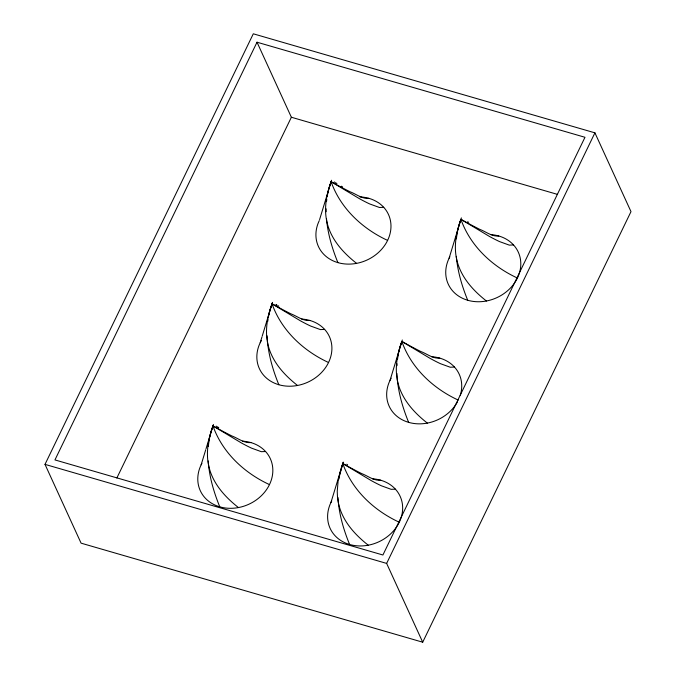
<?xml version="1.0" encoding="UTF-8"?>
<svg xmlns="http://www.w3.org/2000/svg" width="676" height="676" viewBox="0 0 676 676"><rect width="100%" height="100%" fill="white"/><g stroke="black" fill="none" stroke-linecap="round" stroke-linejoin="round"><path stroke-width="1.01" d="M397.015 365.691L397.091 363.772M201.152 464.801L205.741 449.726M206.036 448.746L211.892 429.522M212.112 428.787L213.43 424.46M260.218 342.698L261.984 336.893M262.254 336.006L272.496 302.358L272.377 302.764M319.579 219.624L328.773 189.441M329.043 188.553L331.57 180.255M330.97 502.437L340.991 469.507M341.262 468.629L341.71 467.158M341.929 466.423L343.247 462.097L338.135 480.712L337.24 491.401L337.468 496.573A85.725 68.318 -14.1 0 0 340.966 511.546C346.365 525.26 356.86 536.229 368.276 545.211M390.035 380.334L402.313 339.994M449.101 258.232L460.601 220.46M461.387 217.892C457.407 228.894 454.534 240.58 455.599 252.368A85.725 68.318 -14.1 0 0 459.105 267.341C464.505 281.055 474.991 292.024 486.416 301.006M250.855 442.569C244.146 443.346 237.893 438.192 231.775 435.91A107.636 6.363 31.9 0 1 221.263 430.443L212.982 425.931C209.095 436.442 206.695 447.689 207.65 458.936A85.725 68.318 -14.1 0 0 211.149 473.91C216.548 487.624 227.043 498.592 238.459 507.575M309.921 320.466C303.211 321.244 296.958 316.089 290.841 313.808A107.636 6.363 31.9 0 1 280.329 308.34L272.048 303.828C268.169 314.34 265.761 325.587 266.716 336.834A85.725 68.318 -14.1 0 0 270.214 351.807C275.614 365.522 286.109 376.49 297.524 385.472M368.986 198.364C362.277 199.141 356.024 193.987 349.906 191.705A107.636 6.363 31.9 0 1 339.394 186.238L331.113 181.726C327.235 192.237 324.826 203.484 325.781 214.731A85.725 68.318 -14.1 0 0 329.288 229.705C334.688 243.419 345.174 254.387 356.598 263.37M439.738 358.103C433.029 358.88 426.776 353.725 420.658 351.444A107.636 6.363 31.9 0 1 410.146 345.977L401.865 341.464C397.987 351.976 395.578 363.223 396.533 374.47A85.725 68.318 -14.1 0 0 400.031 389.444C405.431 403.158 415.926 414.126 427.342 423.108M265.575 451.517L261.325 451.686L251.641 448.18A84.382 8.746 35.2 0 1 241.45 442.983L212.982 425.931L211.529 430.173A153.993 103.005 34.2 0 0 208.36 446.354M324.641 329.415L320.39 329.584L310.707 326.077A84.382 8.746 35.2 0 1 300.516 320.88L272.048 303.828L270.594 308.07A153.993 103.005 34.2 0 0 268.431 316.892M383.714 207.312L379.456 207.481L369.772 203.975A84.382 8.746 35.2 0 1 359.581 198.778L331.113 181.726L329.66 185.968A153.993 103.005 34.2 0 0 327.192 196.598M454.466 367.051L450.208 367.22L440.524 363.713A84.382 8.746 35.2 0 1 430.333 358.517L401.865 341.464L400.412 345.706A153.993 103.005 34.2 0 0 397.547 359.091M45.005 464.37L253.297 33.8L594.922 132.842L630.995 211.63L422.703 642.2L81.078 543.158L45.005 464.37L386.638 563.412L422.703 642.2M257.015 42.208L54.95 459.925L382.912 555.004L584.977 137.287L257.015 42.208L291.373 117.244L557.59 194.418M116.855 478L291.373 117.244M386.638 563.412L594.922 132.842M498.803 236C492.094 236.777 485.841 231.623 479.732 229.341A107.636 6.363 31.9 0 1 469.212 223.874L460.931 219.362L459.477 223.604A153.993 103.005 34.2 0 0 456.401 238.856M380.673 480.205C373.963 480.982 367.71 475.828 361.592 473.546A107.636 6.363 31.9 0 1 351.081 468.079L342.8 463.567L341.346 467.809A153.993 103.005 34.2 0 0 338.735 479.36M513.532 244.949L509.273 245.118L499.589 241.611A84.382 8.746 35.2 0 1 489.399 236.414L460.931 219.362C470.259 245.954 492.221 266.412 517.427 278.039M395.392 489.154L391.142 489.323L381.458 485.816A84.382 8.746 35.2 0 1 371.268 480.619L342.8 463.567C352.12 490.159 374.082 510.617 399.296 522.244M387.61 240.403C362.404 228.775 340.442 208.318 331.113 181.726M458.362 400.141C433.147 388.514 411.194 368.057 401.865 341.464M328.544 362.505C303.33 350.878 281.377 330.42 272.048 303.828M269.479 484.607C244.264 472.98 222.303 452.523 212.982 425.931M217.824 427.198L218.762 427.731L217.63 427.08M335.761 182.875L336.893 183.526M341.363 186.204L342.563 186.906M277.828 305.628L278.774 306.186M467.657 221.72L468.612 222.303M334.341 181.945L335.042 182.402M276.89 305.096L275.977 304.504L276.695 304.977M346.729 464.243L347.641 464.834M216.202 426.15L216.911 426.607M467.716 300.262C461.995 286.227 457.627 271.507 456.308 256.356M408.65 422.365C402.93 408.329 398.561 393.609 397.235 378.459M337.899 262.626C332.178 248.591 327.809 233.871 326.491 218.72M349.585 544.467C343.509 529.511 338.87 513.752 337.992 497.553M278.833 384.728C273.112 370.693 268.744 355.973 267.417 340.822M219.768 506.831C213.819 492.179 209.239 476.774 208.233 460.922M396.939 373.456L397.175 377.453M267.121 335.82L267.358 339.817M326.136 208.816L326.17 211.757M301.69 319.055A38.507 32.507 -24.6 0 1 330.285 358.204A38.507 32.507 -24.6 0 1 279.932 385.033A38.507 32.507 -24.6 0 1 261.342 340.552M267.73 321.455A153.993 103.005 34.2 0 1 267.983 319.621M431.508 356.691A38.507 32.507 -24.6 0 1 460.212 395.511M457.373 402.034A38.507 32.507 -24.6 0 1 406.513 421.672A38.507 32.507 -24.6 0 1 391.159 378.188M372.442 478.794A38.507 32.507 -24.6 0 1 401.113 517.698A38.507 32.507 -24.6 0 1 351.207 544.898A38.507 32.507 -24.6 0 1 331.705 501M242.625 441.158A38.507 32.507 -24.6 0 1 271.296 480.061A38.507 32.507 -24.6 0 1 221.39 507.262A38.507 32.507 -24.6 0 1 201.887 463.364M359.877 196.902A38.507 32.507 -24.6 0 1 389.748 234.825A38.507 32.507 -24.6 0 1 340.856 263.353A38.507 32.507 -24.6 0 1 319.283 220.596M326.584 201.22A153.993 103.005 34.2 0 1 326.795 199.352M490.582 234.589A38.507 32.507 -24.6 0 1 519.252 273.493A38.507 32.507 -24.6 0 1 469.338 300.693A38.507 32.507 -24.6 0 1 449.836 256.795"/></g></svg>
